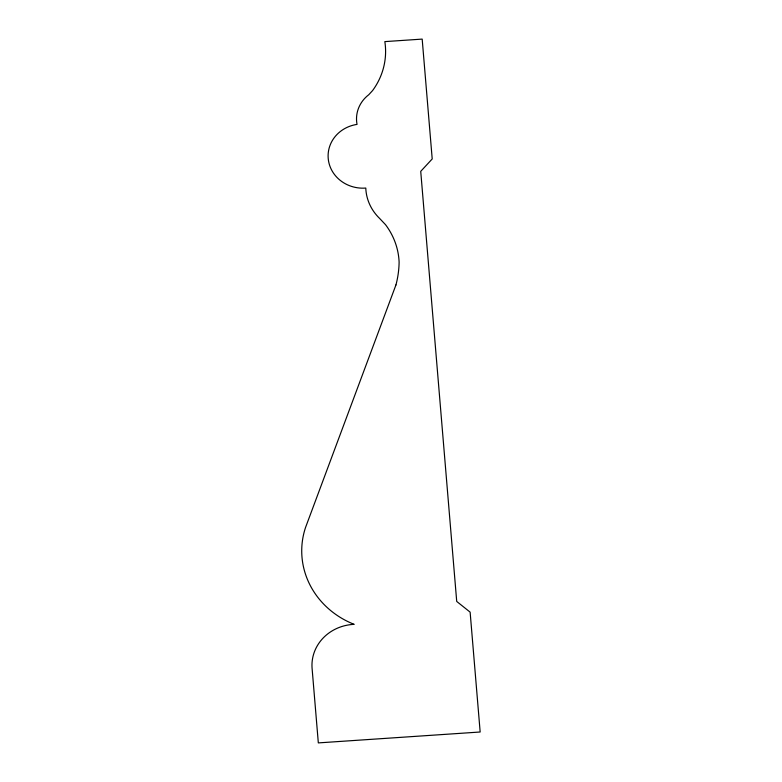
<?xml version="1.0" encoding="UTF-8"?>
<svg xmlns="http://www.w3.org/2000/svg" width="782" height="782" viewBox="0 0 782 782"><rect width="100%" height="100%" fill="white"/><g stroke="black" fill="none" stroke-linecap="round" stroke-linejoin="round"><path stroke-width="1.17" d="M395.936 284.961L305.518 527.547A85.639 79.402 1.9 0 0 354.178 624.349A44.447 41.211 1.9 0 0 312.047 667.848L318.323 742.9L480.158 732.001L470.129 612.14L456.717 601.436L420.726 171.346L432.211 158.961L422.182 39.1L384.842 41.612A75.111 69.647 1.9 0 1 372.603 90.556L368.762 94.73A33.968 31.495 1.9 0 0 357.032 124.397A34.613 32.091 1.9 0 0 328.381 159.987A34.613 32.091 1.9 0 0 365.79 188.061A49.413 45.815 1.9 0 0 379.534 218.344L385.526 224.678A75.404 69.921 1.9 0 1 399.113 262.097A108.874 100.946 1.9 0 1 395.936 284.961"/></g></svg>
